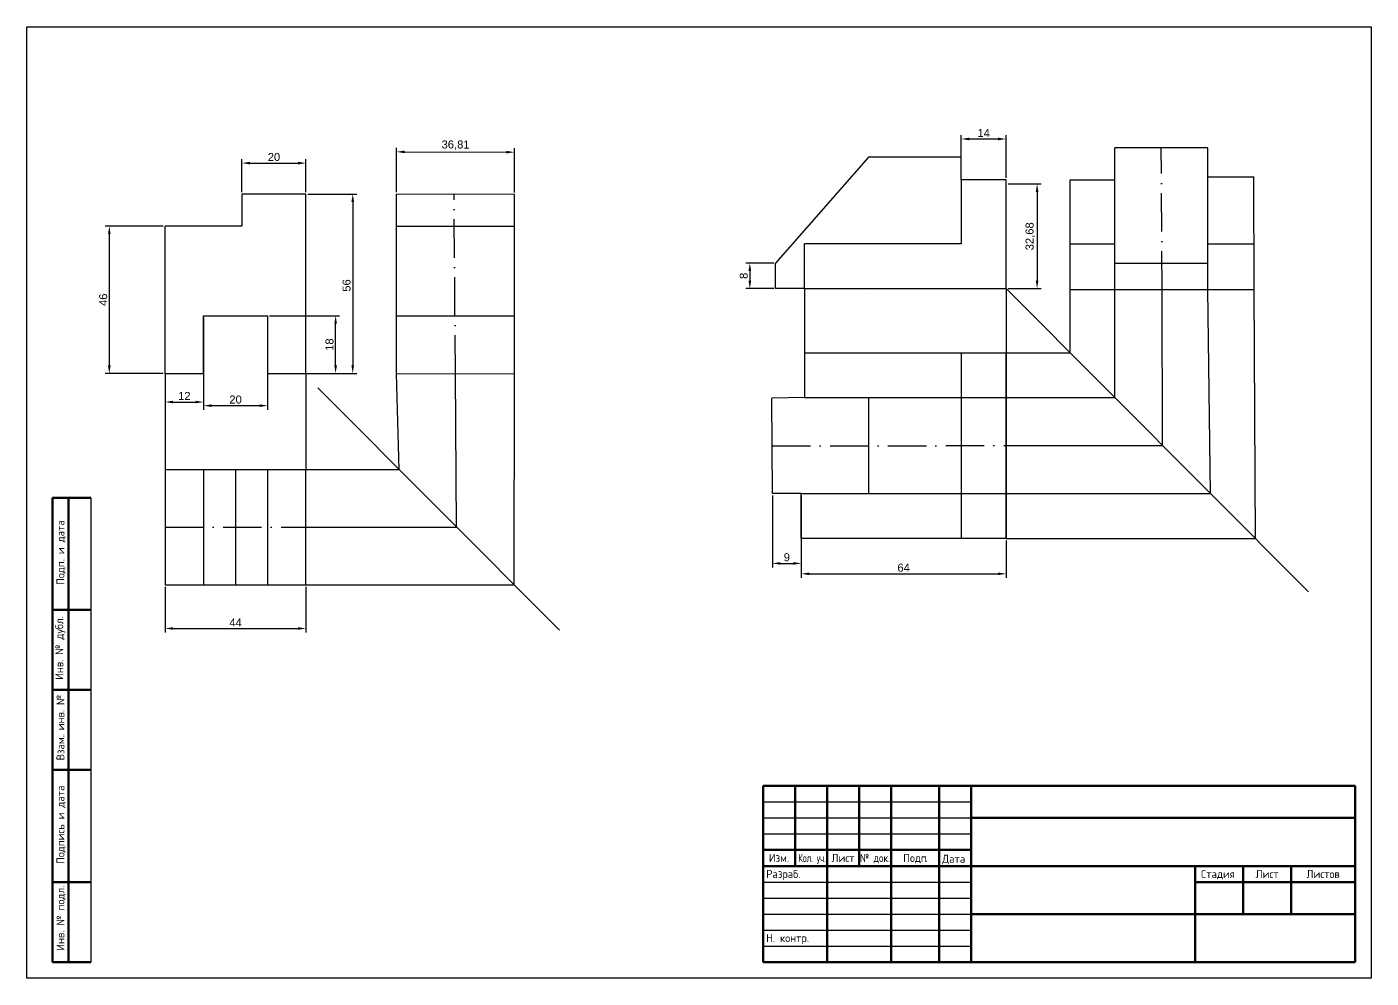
# Model space of a CAD drawing. Header units: millimetres. Extents: x 3106 to 4251, y 1711 to 2172.
# Drawn here: x 3106.2 to 3526.2, y 1710.8 to 2007.8 of the extents above; entities that cross this region are included whole.
import ezdxf
from ezdxf.enums import TextEntityAlignment as Align

# ---------------------------------------------------------------- set-up
doc = ezdxf.new("R2010")
doc.units = ezdxf.units.MM
doc.linetypes.add('ACAD_ISO10W100', pattern=[18, 12, -3, 0, -3])
doc.layers.add('Контур', color=7, linetype='Continuous', lineweight=30)
doc.layers.add('Оси', color=100, linetype='ACAD_ISO10W100')
doc.layers.add('Размеры', color=30, linetype='Continuous')
doc.styles.add('GOST-2.304_Type-B', font='GOST Common.ttf')
doc.styles.get("Standard").update_dxf_attribs({"font": 'arial.ttf'})
doc.dimstyles.new('ISO-25', dxfattribs={"dimtxt": 2.5, "dimasz": 2.5, "dimexe": 1.25, "dimexo": 0.625, "dimtad": 1, "dimtxsty": 'Standard', "dimcen": 2.5, "dimadec": 0, "dimazin": 0, "dimtfac": 1, "dimtmove": 0, "dimatfit": 3, "dimfxl": 1, "dimarcsym": 0})

# ---------------------------------------------------------------- blocks, each defined once
blk = doc.blocks.new('ACAD_SPDS_TB_18')
at = {"linetype": 'Continuous', "lineweight": 60}
for p, q in [((-12, 145), (0, 145)), ((-12, 145), (-12, 0)), ((-7, 145), (-7, 0)), ((-12, 110), (0, 110)), ((-12, 85), (0, 85)), ((-12, 60), (0, 60)), ((-12, 25), (0, 25)), ((-12, 0), (0, 0))]:
    blk.add_line(p, q, dxfattribs=at)
at = {"linetype": 'Continuous', "lineweight": 30}
blk.add_line((0, 145), (0, 0), dxfattribs=at)
at = {"style": 'GOST-2.304_Type-B'}
for s, p in [('Подп. и дата', (-8.25, 117.77)), ('Инв. № дубл.', (-8.62, 88.14)), ('Взам. инв. №', (-8.25, 62.96)), ('. ', (-8.25, 70.58)), ('Подпись и дата', (-8.25, 30.64)), ('Инв. № подл.', (-8.25, 3.57))]:
    blk.add_text(s, height=2.5, rotation=90, dxfattribs=at).set_placement(p)
for tag, p in [('ПОДП_ДАТА_2', (-3.5, 127.5)), ('ИНВ_Н_ДУБЛ', (-3.65, 97.5)), ('ВЗАМ_ИНВ_Н', (-3.5, 71.94)), ('ПОДП_ДАТА_1', (-3.5, 42.5)), ('ИНВ_НОМ_ПОДЛ', (-3.5, 12.5))]:
    blk.add_attdef(tag, text='', height=2.5, rotation=90, dxfattribs=at).set_placement(p, align=Align.MIDDLE_CENTER)
at = {"style": 'GOST-2.304_Type-B', "flags": 1}
blk.add_attdef('ИДЕНТИФИКАТОР_НАДПИСИ', (-12.12, -11.58), '', height=2.5, dxfattribs=at)
blk = doc.blocks.new('ACAD_SPDS_TB_00')
at = {"linetype": 'Continuous', "lineweight": 60}
for p, q in [((-185, 55), (-185, 0)), ((-185, 55), (0, 55)), ((-175, 55), (-175, 30)), ((-165, 0), (-165, 55)), ((-155, 30), (-155, 55)), ((-145, 0), (-145, 55)), ((-130, 0), (-130, 55)), ((-120, 0), (-120, 55)), ((0, 55), (0, 0)), ((-120, 45), (0, 45)), ((-185, 35), (-120, 35)), ((-185, 30), (0, 30)), ((-50, 30), (-50, 0)), ((-35, 30), (-35, 15)), ((-20, 30), (-20, 15)), ((-50, 25), (0, 25)), ((-120, 15), (0, 15)), ((-185, 0), (0, 0))]:
    blk.add_line(p, q, dxfattribs=at)
at = {"linetype": 'Continuous', "lineweight": 25}
for p, q in [((-185, 50), (-120, 50)), ((-185, 45), (-120, 45)), ((-185, 40), (-120, 40)), ((-185, 25), (-120, 25)), ((-185, 20), (-120, 20)), ((-185, 15), (-120, 15)), ((-185, 10), (-120, 10)), ((-185, 5), (-120, 5))]:
    blk.add_line(p, q, dxfattribs=at)
at = {"style": 'GOST-2.304_Type-B'}
for s, p in [('Изм.', (-180, 31.25)), ('Лист', (-160, 31.25)), ('Подп', (-137.5, 31.25))]:
    blk.add_text(s, height=2.5, dxfattribs=at).set_placement(p, align=Align.CENTER)
at = {"style": 'GOST-2.304_Type-B', "width": 0.7}
blk.add_text('Кол. уч.', height=2.5, dxfattribs=at).set_placement((-174, 31.25))
at = {"style": 'GOST-2.304_Type-B', "width": 0.9}
blk.add_text('№ док.', height=2.5, dxfattribs=at).set_placement((-150, 31.25), align=Align.CENTER)
at = {"style": 'GOST-2.304_Type-B'}
for s, p in [('.', (-177.56, 31.25)), ('.', (-134.25, 31.25)), ('Дата', (-129, 31)), ('Разраб.', (-184, 26.25)), ('Стадия', (-48.12, 26.25)), ('Н. контр.', (-184, 6.25))]:
    blk.add_text(s, height=2.5, dxfattribs=at).set_placement(p)
blk.add_text('Лист', height=2.5, dxfattribs=at).set_placement((-27.5, 27.5), align=Align.MIDDLE_CENTER)
at = {"linetype": 'Continuous', "insert": (-10, 27.5), "char_height": 2.5, "width": 19, "attachment_point": 5, "style": 'GOST-2.304_Type-B'}
blk.add_mtext('Листов', dxfattribs=at)
at = {"style": 'GOST-2.304_Type-B', "flags": 8}
for tag, p in [('ИЗМ_4', (-180, 51)), ('КОЛ_УЧ4', (-170, 51)), ('ЛИСТ_ИЗМ4', (-160, 51)), ('N_ДОК_4', (-150, 51)), ('ИЗМ_3', (-180, 46)), ('КОЛ_УЧ3', (-170, 46)), ('ЛИСТ_ИЗМ3', (-160, 46)), ('N_ДОК_3', (-150, 46)), ('ИЗМ_2', (-180, 41)), ('КОЛ_УЧ2', (-170, 41)), ('ЛИСТ_ИЗМ2', (-160, 41)), ('N_ДОК_2', (-150, 41)), ('ИЗМ_1', (-180, 36)), ('КОЛ_УЧ1', (-170, 36)), ('ЛИСТ_ИЗМ1', (-160, 36)), ('N_ДОК_1', (-150, 36))]:
    blk.add_attdef(tag, text='', height=2.5, dxfattribs=at).set_placement(p, align=Align.CENTER)
at = {"style": 'GOST-2.304_Type-B', "width": 0.6, "flags": 8}
for tag, p in [('ИЗМ_4_ДАТА', (-125, 51)), ('ИЗМ_3_ДАТА', (-125, 46)), ('ИЗМ_2_ДАТА', (-125, 41)), ('ИЗМ_1_ДАТА', (-124.48, 36)), ('РАЗРАБ_ДАТА', (-125, 26)), ('ДОЛЖНОСТЬ_1_ДАТА', (-125, 21)), ('ДОЛЖНОСТЬ_2_ДАТА', (-125, 16)), ('ДОЛЖНОСТЬ_3_ДАТА', (-125, 11)), ('НКОНТР_ДАТА', (-125, 6)), ('ДОЛЖНОСТЬ_4_ДАТА', (-125, 1))]:
    blk.add_attdef(tag, text='', height=2.5, dxfattribs=at).set_placement(p, align=Align.CENTER)
at = {"lineweight": 30, "flags": 104}
for tag, height, p in [('ОБОЗНАЧЕНИЕ_ДОКУМЕНТА', 5, (-60, 50)), ('НАИМЕНОВАНИЕ_ОБЪЕКТА_СТРОИТЕЛЬСТВА', 3.5, (-60, 37.5)), ('НАИМЕНОВАНИЕ_ЗДАНИЯ_СООРУЖЕНИЯ', 3.5, (-85, 22.5)), ('НАИМЕНОВАНИЕ_ИЗОБРАЖЕНИЙ', 3.5, (-85, 7.5)), ('НАИМЕНОВАНИЕ_ПРЕДПРИЯТИЯ', 3.5, (-23.73, 7.5))]:
    blk.add_attdef(tag, text='', height=height, dxfattribs=at).set_placement(p, align=Align.MIDDLE_CENTER)
at = {"style": 'GOST-2.304_Type-B'}
for tag, p, flags in [('РАЗРАБ_ФИО', (-164.31, 26), 8), ('ДОЛЖНОСТЬ_1', (-184, 21), 8), ('ДОЛЖНОСТЬ_1_ФИО', (-164.31, 21), 8), ('ДОЛЖНОСТЬ_2', (-184, 16), 8), ('ДОЛЖНОСТЬ_2_ФИО', (-164.31, 16), 8), ('ДОЛЖНОСТЬ_3', (-184, 11), 8), ('ДОЛЖНОСТЬ_3_ФИО', (-164.31, 11), 8), ('НКОНТР_ФИО', (-164.31, 6), 8), ('ДОЛЖНОСТЬ_4', (-184, 1), 8), ('ДОЛЖНОСТЬ_4_ФИО', (-164.31, 1), 8), ('ИДЕНТИФИКАТОР_НАДПИСИ', (0, 0), 1)]:
    blk.add_attdef(tag, p, '', height=2.5, dxfattribs=dict(at, flags=flags))
at = {"style": 'GOST-2.304_Type-B', "flags": 8}
for tag, p in [('СТАДИЯ', (-42.77, 20)), ('ЛИСТ', (-27.77, 20)), ('ЛИСТОВ', (-10, 20))]:
    blk.add_attdef(tag, text='', height=2.5, dxfattribs=at).set_placement(p, align=Align.MIDDLE_CENTER)
blk = doc.blocks.new('*D22')
at = {"layer": 'Defpoints', "color": 0, "transparency": 16777216}
for p in [(3193.36, 1965.23), (3173.36, 1955.55), (3193.36, 1955.55)]:
    blk.add_point(p, dxfattribs=at)
at = {"layer": 'Размеры', "color": 0, "lineweight": -2, "transparency": 16777216}
for p, q in [((3173.36, 1956.17), (3173.36, 1966.48)), ((3193.36, 1956.17), (3193.36, 1966.48)), ((3175.86, 1965.23), (3190.86, 1965.23))]:
    blk.add_line(p, q, dxfattribs=at)
at = {"layer": 'Размеры', "color": 0, "transparency": 16777216}
for points in [[(3175.86, 1965.64), (3175.86, 1964.81), (3173.36, 1965.23)], [(3190.86, 1965.64), (3190.86, 1964.81), (3193.36, 1965.23)]]:
    blk.add_solid(points, dxfattribs=at)
at = {"layer": 'Размеры', "color": 0, "transparency": 16777216, "insert": (3183.36, 1967.13), "char_height": 2.5, "attachment_point": 5}
blk.add_mtext('20', dxfattribs=at)
blk = doc.blocks.new('*D23')
at = {"layer": 'Defpoints', "color": 0, "transparency": 16777216}
for p in [(3149.36, 1899.55), (3161.36, 1899.55), (3161.36, 1890.62)]:
    blk.add_point(p, dxfattribs=at)
at = {"layer": 'Размеры', "color": 0, "lineweight": -2, "transparency": 16777216}
for p, q in [((3149.36, 1898.92), (3149.36, 1889.37)), ((3161.36, 1898.92), (3161.36, 1889.37)), ((3151.86, 1890.62), (3158.86, 1890.62))]:
    blk.add_line(p, q, dxfattribs=at)
at = {"layer": 'Размеры', "color": 0, "transparency": 16777216}
for points in [[(3151.86, 1891.04), (3151.86, 1890.21), (3149.36, 1890.62)], [(3158.86, 1891.04), (3158.86, 1890.21), (3161.36, 1890.62)]]:
    blk.add_solid(points, dxfattribs=at)
at = {"layer": 'Размеры', "color": 0, "transparency": 16777216, "insert": (3155.36, 1892.5), "char_height": 2.5, "attachment_point": 5}
blk.add_mtext('12', dxfattribs=at)
blk = doc.blocks.new('*D24')
at = {"layer": 'Defpoints', "color": 0, "transparency": 16777216}
for p in [(3161.36, 1917.55), (3181.36, 1917.55), (3181.36, 1889.49)]:
    blk.add_point(p, dxfattribs=at)
at = {"layer": 'Размеры', "color": 0, "lineweight": -2, "transparency": 16777216}
for p, q in [((3161.36, 1916.92), (3161.36, 1888.24)), ((3181.36, 1916.92), (3181.36, 1888.24)), ((3163.86, 1889.49), (3178.86, 1889.49))]:
    blk.add_line(p, q, dxfattribs=at)
at = {"layer": 'Размеры', "color": 0, "transparency": 16777216}
for points in [[(3163.86, 1889.9), (3163.86, 1889.07), (3161.36, 1889.49)], [(3178.86, 1889.9), (3178.86, 1889.07), (3181.36, 1889.49)]]:
    blk.add_solid(points, dxfattribs=at)
at = {"layer": 'Размеры', "color": 0, "transparency": 16777216, "insert": (3171.36, 1891.39), "char_height": 2.5, "attachment_point": 5}
blk.add_mtext('20', dxfattribs=at)
blk = doc.blocks.new('*D25')
at = {"layer": 'Defpoints', "color": 0, "transparency": 16777216}
for p in [(3181.36, 1917.55), (3202.62, 1917.55), (3181.36, 1899.55)]:
    blk.add_point(p, dxfattribs=at)
at = {"layer": 'Размеры', "color": 0, "lineweight": -2, "transparency": 16777216}
for p, q in [((3181.99, 1917.55), (3203.87, 1917.55)), ((3202.62, 1902.05), (3202.62, 1915.05)), ((3181.99, 1899.55), (3203.87, 1899.55))]:
    blk.add_line(p, q, dxfattribs=at)
at = {"layer": 'Размеры', "color": 0, "transparency": 16777216}
for points in [[(3202.21, 1915.05), (3203.04, 1915.05), (3202.62, 1917.55)], [(3202.21, 1902.05), (3203.04, 1902.05), (3202.62, 1899.55)]]:
    blk.add_solid(points, dxfattribs=at)
at = {"layer": 'Размеры', "color": 0, "transparency": 16777216, "insert": (3200.72, 1908.55), "char_height": 2.5, "attachment_point": 5, "rotation": 90}
blk.add_mtext('18', dxfattribs=at)
blk = doc.blocks.new('*D26')
at = {"layer": 'Defpoints', "color": 0, "transparency": 16777216}
for p in [(3193.36, 1955.55), (3193.36, 1899.55), (3207.97, 1899.55)]:
    blk.add_point(p, dxfattribs=at)
at = {"layer": 'Размеры', "color": 0, "lineweight": -2, "transparency": 16777216}
for p, q in [((3193.99, 1955.55), (3209.22, 1955.55)), ((3207.97, 1953.05), (3207.97, 1902.05)), ((3193.99, 1899.55), (3209.22, 1899.55))]:
    blk.add_line(p, q, dxfattribs=at)
at = {"layer": 'Размеры', "color": 0, "transparency": 16777216}
for points in [[(3207.55, 1953.05), (3208.38, 1953.05), (3207.97, 1955.55)], [(3207.55, 1902.05), (3208.38, 1902.05), (3207.97, 1899.55)]]:
    blk.add_solid(points, dxfattribs=at)
at = {"layer": 'Размеры', "color": 0, "transparency": 16777216, "insert": (3206.06, 1927.01), "char_height": 2.5, "attachment_point": 5, "rotation": 90}
blk.add_mtext('56', dxfattribs=at)
blk = doc.blocks.new('*D27')
at = {"layer": 'Defpoints', "color": 0, "transparency": 16777216}
for p in [(3149.36, 1945.55), (3131.91, 1899.55), (3149.36, 1899.55)]:
    blk.add_point(p, dxfattribs=at)
at = {"layer": 'Размеры', "color": 0, "lineweight": -2, "transparency": 16777216}
for p, q in [((3148.74, 1945.55), (3130.66, 1945.55)), ((3131.91, 1943.05), (3131.91, 1902.05)), ((3148.74, 1899.55), (3130.66, 1899.55))]:
    blk.add_line(p, q, dxfattribs=at)
at = {"layer": 'Размеры', "color": 0, "transparency": 16777216}
for points in [[(3131.49, 1943.05), (3132.33, 1943.05), (3131.91, 1945.55)], [(3131.49, 1902.05), (3132.33, 1902.05), (3131.91, 1899.55)]]:
    blk.add_solid(points, dxfattribs=at)
at = {"layer": 'Размеры', "color": 0, "transparency": 16777216, "insert": (3130.01, 1922.55), "char_height": 2.5, "attachment_point": 5, "rotation": 90}
blk.add_mtext('46', dxfattribs=at)
blk = doc.blocks.new('*D28')
at = {"layer": 'Defpoints', "color": 0, "transparency": 16777216}
for p in [(3149.36, 1833.55), (3193.36, 1833.55), (3193.36, 1819.92)]:
    blk.add_point(p, dxfattribs=at)
at = {"layer": 'Размеры', "color": 0, "lineweight": -2, "transparency": 16777216}
for p, q in [((3149.36, 1832.92), (3149.36, 1818.67)), ((3193.36, 1832.92), (3193.36, 1818.67)), ((3151.86, 1819.92), (3190.86, 1819.92))]:
    blk.add_line(p, q, dxfattribs=at)
at = {"layer": 'Размеры', "color": 0, "transparency": 16777216}
for points in [[(3151.86, 1820.33), (3151.86, 1819.5), (3149.36, 1819.92)], [(3190.86, 1820.33), (3190.86, 1819.5), (3193.36, 1819.92)]]:
    blk.add_solid(points, dxfattribs=at)
at = {"layer": 'Размеры', "color": 0, "transparency": 16777216, "insert": (3171.36, 1821.79), "char_height": 2.5, "attachment_point": 5}
blk.add_mtext('44', dxfattribs=at)
blk = doc.blocks.new('*D29')
at = {"layer": 'Defpoints', "color": 0, "transparency": 16777216}
for p in [(3258.5, 1968.64), (3221.65, 1955.55), (3258.46, 1955.44)]:
    blk.add_point(p, dxfattribs=at)
at = {"layer": 'Размеры', "color": 0, "lineweight": -2, "transparency": 16777216}
for p, q in [((3221.65, 1956.17), (3221.69, 1969.99)), ((3258.47, 1956.07), (3258.5, 1969.89)), ((3224.19, 1968.73), (3256, 1968.64))]:
    blk.add_line(p, q, dxfattribs=at)
at = {"layer": 'Размеры', "color": 0, "transparency": 16777216}
for points in [[(3224.19, 1969.15), (3224.19, 1968.31), (3221.69, 1968.74)], [(3256, 1969.06), (3256, 1968.23), (3258.5, 1968.64)]]:
    blk.add_solid(points, dxfattribs=at)
at = {"layer": 'Размеры', "color": 0, "transparency": 16777216, "insert": (3240.1, 1970.81), "char_height": 2.5, "attachment_point": 5, "rotation": 359.8409}
blk.add_mtext('36,81', dxfattribs=at)
blk = doc.blocks.new('*D31')
at = {"layer": 'Defpoints', "color": 0, "transparency": 16777216}
for p in [(3412.11, 1958.71), (3412.11, 1926.03), (3421.79, 1926.03)]:
    blk.add_point(p, dxfattribs=at)
at = {"layer": 'Размеры', "color": 0, "lineweight": -2, "transparency": 16777216}
for p, q in [((3412.74, 1958.71), (3423.04, 1958.71)), ((3421.79, 1956.21), (3421.79, 1928.53)), ((3412.74, 1926.03), (3423.04, 1926.03))]:
    blk.add_line(p, q, dxfattribs=at)
at = {"layer": 'Размеры', "color": 0, "transparency": 16777216}
for points in [[(3421.38, 1956.21), (3422.21, 1956.21), (3421.79, 1958.71)], [(3421.38, 1928.53), (3422.21, 1928.53), (3421.79, 1926.03)]]:
    blk.add_solid(points, dxfattribs=at)
at = {"layer": 'Размеры', "color": 0, "transparency": 16777216, "insert": (3419.67, 1942.37), "char_height": 2.5, "attachment_point": 5, "rotation": 90}
blk.add_mtext('32,68', dxfattribs=at)
blk = doc.blocks.new('*D32')
at = {"layer": 'Defpoints', "color": 0, "transparency": 16777216}
for p in [(3340.11, 1934.03), (3332.04, 1926.03), (3340.11, 1926.03)]:
    blk.add_point(p, dxfattribs=at)
at = {"layer": 'Размеры', "color": 0, "lineweight": -2, "transparency": 16777216}
for p, q in [((3339.49, 1934.03), (3330.79, 1934.03)), ((3332.04, 1931.53), (3332.04, 1928.53)), ((3339.49, 1926.03), (3330.79, 1926.03))]:
    blk.add_line(p, q, dxfattribs=at)
at = {"layer": 'Размеры', "color": 0, "transparency": 16777216}
for points in [[(3331.62, 1931.53), (3332.46, 1931.53), (3332.04, 1934.03)], [(3331.62, 1928.53), (3332.46, 1928.53), (3332.04, 1926.03)]]:
    blk.add_solid(points, dxfattribs=at)
at = {"layer": 'Размеры', "color": 0, "transparency": 16777216, "insert": (3330.14, 1930.03), "char_height": 2.5, "attachment_point": 5, "rotation": 90}
blk.add_mtext('8', dxfattribs=at)
blk = doc.blocks.new('*D33')
at = {"layer": 'Defpoints', "color": 0, "transparency": 16777216}
for p in [(3398.11, 1972.75), (3398.11, 1960.03), (3412.11, 1960.03)]:
    blk.add_point(p, dxfattribs=at)
at = {"layer": 'Размеры', "color": 0, "lineweight": -2, "transparency": 16777216}
for p, q in [((3398.11, 1960.65), (3398.11, 1974)), ((3412.11, 1960.65), (3412.11, 1974)), ((3409.61, 1972.75), (3400.61, 1972.75))]:
    blk.add_line(p, q, dxfattribs=at)
at = {"layer": 'Размеры', "color": 0, "transparency": 16777216}
for points in [[(3400.61, 1973.17), (3400.61, 1972.34), (3398.11, 1972.75)], [(3409.61, 1973.17), (3409.61, 1972.34), (3412.11, 1972.75)]]:
    blk.add_solid(points, dxfattribs=at)
at = {"layer": 'Размеры', "color": 0, "transparency": 16777216, "insert": (3405.11, 1974.63), "char_height": 2.5, "attachment_point": 5}
blk.add_mtext('14', dxfattribs=at)
blk = doc.blocks.new('*D34')
at = {"layer": 'Defpoints', "color": 0, "transparency": 16777216}
for p in [(3339.11, 1862.03), (3348.11, 1862.03), (3348.11, 1840.24)]:
    blk.add_point(p, dxfattribs=at)
at = {"layer": 'Размеры', "color": 0, "lineweight": -2, "transparency": 16777216}
for p, q in [((3339.11, 1861.4), (3339.11, 1838.99)), ((3348.11, 1861.4), (3348.11, 1838.99)), ((3341.61, 1840.24), (3345.61, 1840.24))]:
    blk.add_line(p, q, dxfattribs=at)
at = {"layer": 'Размеры', "color": 0, "transparency": 16777216}
for points in [[(3341.61, 1840.66), (3341.61, 1839.83), (3339.11, 1840.24)], [(3345.61, 1840.66), (3345.61, 1839.83), (3348.11, 1840.24)]]:
    blk.add_solid(points, dxfattribs=at)
at = {"layer": 'Размеры', "color": 0, "transparency": 16777216, "insert": (3343.61, 1842.14), "char_height": 2.5, "attachment_point": 5}
blk.add_mtext('9', dxfattribs=at)
blk = doc.blocks.new('*D35')
at = {"layer": 'Defpoints', "color": 0, "transparency": 16777216}
for p in [(3348.11, 1848.03), (3412.11, 1848.03), (3412.11, 1836.99)]:
    blk.add_point(p, dxfattribs=at)
at = {"layer": 'Размеры', "color": 0, "lineweight": -2, "transparency": 16777216}
for p, q in [((3348.11, 1847.4), (3348.11, 1835.74)), ((3412.11, 1847.4), (3412.11, 1835.74)), ((3350.61, 1836.99), (3409.61, 1836.99))]:
    blk.add_line(p, q, dxfattribs=at)
at = {"layer": 'Размеры', "color": 0, "transparency": 16777216}
for points in [[(3350.61, 1837.4), (3350.61, 1836.57), (3348.11, 1836.99)], [(3409.61, 1837.4), (3409.61, 1836.57), (3412.11, 1836.99)]]:
    blk.add_solid(points, dxfattribs=at)
at = {"layer": 'Размеры', "color": 0, "transparency": 16777216, "insert": (3380.11, 1838.89), "char_height": 2.5, "attachment_point": 5}
blk.add_mtext('64', dxfattribs=at)

msp = doc.modelspace()

# ---------------------------------------------------------------- linework, layer by layer
for p, q in [((3446.09, 1960.027), (3446.058, 1960.027)), ((3349.671, 1934.027), (3349.671, 1934.027)), ((3349.11, 1926.027), (3349.11, 1906.027)), ((3369.11, 1924.611), (3369.11, 1924.611)), ((3412.11, 1926.027), (3412.11, 1906.027)), ((3412.11, 1926.027), (3506.618, 1831.373)), ((3432.079, 1906.027), (3432.079, 1925.754)), ((3432.079, 1925.754), (3432.079, 1925.754)), ((3446.058, 1892.027), (3446.058, 1924.714)), ((3446.058, 1924.714), (3446.058, 1924.714)), ((3460.966, 1877.096), (3460.848, 1925.754)), ((3489.99, 1848.027), (3489.616, 1925.754)), ((3489.616, 1925.754), (3489.616, 1925.754)), ((3161.361, 1899.546), (3161.361, 1917.546)), ((3181.361, 1917.546), (3181.361, 1899.546)), ((3193.361, 1917.546), (3193.361, 1917.546)), ((3221.65, 1917.546), (3258.464, 1917.546)), ((3369.11, 1906.26), (3369.11, 1906.26)), ((3412.11, 1906.027), (3432.079, 1906.027)), ((3149.361, 1899.546), (3149.361, 1869.546)), ((3181.361, 1899.546), (3193.361, 1899.546)), ((3193.361, 1899.546), (3193.361, 1869.546)), ((3222.482, 1869.546), (3221.65, 1899.546)), ((3240.434, 1851.546), (3240.057, 1899.495)), ((3258.386, 1833.546), (3258.464, 1899.444)), ((3197.081, 1895.015), (3272.553, 1819.342)), ((3398.11, 1892.027), (3446.058, 1892.027)), ((3412.11, 1877.027), (3460.966, 1877.096)), ((3161.361, 1869.546), (3161.361, 1833.546)), ((3181.361, 1869.546), (3181.361, 1833.546)), ((3193.361, 1869.546), (3222.482, 1869.546)), ((3398.11, 1862.027), (3476.011, 1862.027)), ((3193.361, 1851.546), (3240.434, 1851.546)), ((3412.11, 1848.027), (3489.99, 1848.027)), ((3193.361, 1833.546), (3258.386, 1833.546))]:
    msp.add_line(p, q)
msp.add_lwpolyline([(3106.159, 1710.754), (3106.159, 2007.754), (3526.159, 2007.754), (3526.159, 1710.754), (3106.159, 1710.754)])
at = {"layer": 'Контур'}
for p, q in [((3446.058, 1960.027), (3446.042, 1969.973)), ((3475.168, 1969.973), (3446.042, 1969.973)), ((3475.168, 1960.973), (3475.168, 1969.973)), ((3369.11, 1967.053), (3340.11, 1934.027)), ((3398.11, 1967.053), (3369.11, 1967.053)), ((3398.11, 1960.027), (3398.11, 1967.053)), ((3412.11, 1960.027), (3398.11, 1960.027)), ((3398.11, 1960.027), (3398.11, 1940.027)), ((3412.11, 1926.027), (3412.11, 1960.027)), ((3432.079, 1925.754), (3432.079, 1960.027)), ((3432.079, 1960.027), (3446.09, 1960.027)), ((3446.058, 1924.714), (3446.058, 1960.027)), ((3475.168, 1960.973), (3489.483, 1960.973)), ((3475.168, 1925.754), (3475.168, 1960.973)), ((3489.616, 1925.754), (3489.483, 1960.973)), ((3193.361, 1955.546), (3173.361, 1955.546)), ((3173.361, 1955.546), (3173.361, 1945.546)), ((3193.361, 1899.546), (3193.361, 1955.546)), ((3221.65, 1899.546), (3221.65, 1955.546)), ((3258.464, 1955.444), (3221.65, 1955.546)), ((3258.464, 1899.444), (3258.464, 1955.444)), ((3173.361, 1945.546), (3149.361, 1945.546)), ((3149.361, 1899.546), (3149.361, 1945.546)), ((3221.65, 1945.546), (3258.464, 1945.546)), ((3349.11, 1926.027), (3349.11, 1940.027)), ((3398.11, 1940.027), (3349.11, 1940.027)), ((3432.079, 1940.027), (3446.058, 1940.027)), ((3475.168, 1940.027), (3489.562, 1940.027)), ((3340.11, 1926.027), (3340.11, 1934.027)), ((3446.058, 1934.027), (3475.168, 1934.027)), ((3349.11, 1926.027), (3340.11, 1926.027)), ((3349.11, 1926.027), (3412.11, 1926.027)), ((3432.079, 1925.754), (3489.616, 1925.754)), ((3476.011, 1862.027), (3475.168, 1925.754)), ((3161.361, 1917.546), (3181.361, 1917.546)), ((3349.11, 1906.027), (3412.11, 1906.027)), ((3349.11, 1906.027), (3349.11, 1892.027)), ((3398.11, 1906.027), (3398.11, 1892.027)), ((3412.11, 1906.027), (3412.11, 1848.027)), ((3412.11, 1848.027), (3412.11, 1906.027)), ((3149.361, 1899.546), (3161.361, 1899.546)), ((3221.65, 1899.546), (3258.464, 1899.444)), ((3349.11, 1892.027), (3338.87, 1891.821)), ((3339.11, 1862.027), (3338.87, 1891.821)), ((3349.11, 1892.027), (3398.11, 1892.027)), ((3369.11, 1892.027), (3369.11, 1862.027)), ((3398.11, 1892.027), (3398.11, 1862.027)), ((3412.123, 1892.027), (3412.123, 1892.027)), ((3149.361, 1869.546), (3193.361, 1869.546)), ((3149.361, 1869.546), (3149.361, 1833.546)), ((3171.361, 1869.546), (3171.361, 1833.546)), ((3193.361, 1833.546), (3193.361, 1869.546)), ((3348.11, 1862.027), (3339.11, 1862.027)), ((3348.11, 1848.027), (3348.11, 1862.027)), ((3348.11, 1862.027), (3398.11, 1862.027)), ((3398.11, 1862.027), (3398.11, 1848.027)), ((3412.11, 1848.027), (3348.11, 1848.027)), ((3149.361, 1833.546), (3193.361, 1833.546))]:
    msp.add_line(p, q, dxfattribs=at)
at = {"layer": 'Оси'}
for p, q in [((3460.848, 1925.754), (3460.605, 1969.973)), ((3240.057, 1899.495), (3239.617, 1955.497)), ((3338.99, 1876.924), (3412.11, 1877.027)), ((3149.361, 1851.546), (3193.361, 1851.546))]:
    msp.add_line(p, q, dxfattribs=at)

# ---------------------------------------------------------------- block references
for name, p in [('ACAD_SPDS_TB_18', (3126.159, 1715.754)), ('ACAD_SPDS_TB_00', (3521.159, 1715.754))]:
    msp.add_blockref(name, p)

# ---------------------------------------------------------------- dimensions: what is measured, and where the dimension line sits
at = {"layer": 'Размеры'}
for base, p1, p2, picture, middle in [((3398.11, 1972.755), (3412.11, 1960.027), (3398.11, 1960.027), '*D33', (3405.11, 1974.635)), ((3193.361, 1965.227), (3173.361, 1955.546), (3193.361, 1955.546), '*D22', (3183.361, 1967.129)), ((3181.361, 1889.488), (3161.361, 1917.546), (3181.361, 1917.546), '*D24', (3171.361, 1891.39)), ((3161.361, 1890.623), (3149.361, 1899.546), (3161.361, 1899.546), '*D23', (3155.361, 1892.503)), ((3348.11, 1840.243), (3339.11, 1862.027), (3348.11, 1862.027), '*D34', (3343.61, 1842.144)), ((3412.11, 1836.988), (3348.11, 1848.027), (3412.11, 1848.027), '*D35', (3380.11, 1838.89)), ((3193.361, 1819.917), (3149.361, 1833.546), (3193.361, 1833.546), '*D28', (3171.361, 1821.792))]:
    dim = msp.add_linear_dim(base=base, p1=p1, p2=p2, dimstyle='ISO-25', dxfattribs=at)
    dim.commit()
    dim.dimension.update_dxf_attribs({"geometry": picture, "text_midpoint": middle})
dim = msp.add_aligned_dim(p1=(3221.65, 1955.546), p2=(3258.464, 1955.444), distance=13.191, dimstyle='ISO-25', dxfattribs=at)
dim.commit()
dim.dimension.update_dxf_attribs({"geometry": '*D29', "text_midpoint": (3240.1, 1970.814)})
for base, p1, p2, picture, middle in [((3421.794, 1926.027), (3412.11, 1958.709), (3412.11, 1926.027), '*D31', (3419.666, 1942.368)), ((3131.91, 1899.546), (3149.361, 1945.546), (3149.361, 1899.546), '*D27', (3130.008, 1922.546)), ((3332.038, 1926.027), (3340.11, 1934.027), (3340.11, 1926.027), '*D32', (3330.137, 1930.027)), ((3202.623, 1917.546), (3181.361, 1899.546), (3181.361, 1917.546), '*D25', (3200.722, 1908.546))]:
    dim = msp.add_linear_dim(base=base, p1=p1, p2=p2, angle=90, dimstyle='ISO-25', dxfattribs=at)
    dim.commit()
    dim.dimension.update_dxf_attribs({"geometry": picture, "text_midpoint": middle})
dim = msp.add_linear_dim(base=(3207.966, 1899.546), p1=(3193.361, 1955.546), p2=(3193.361, 1899.546), angle=90, dimstyle='ISO-25', dxfattribs=at)
dim.commit()
dim.dimension.update_dxf_attribs({"geometry": '*D26', "text_midpoint": (3207.966, 1927.009), "dimtype": 160})

doc.saveas('drawing.dxf')
